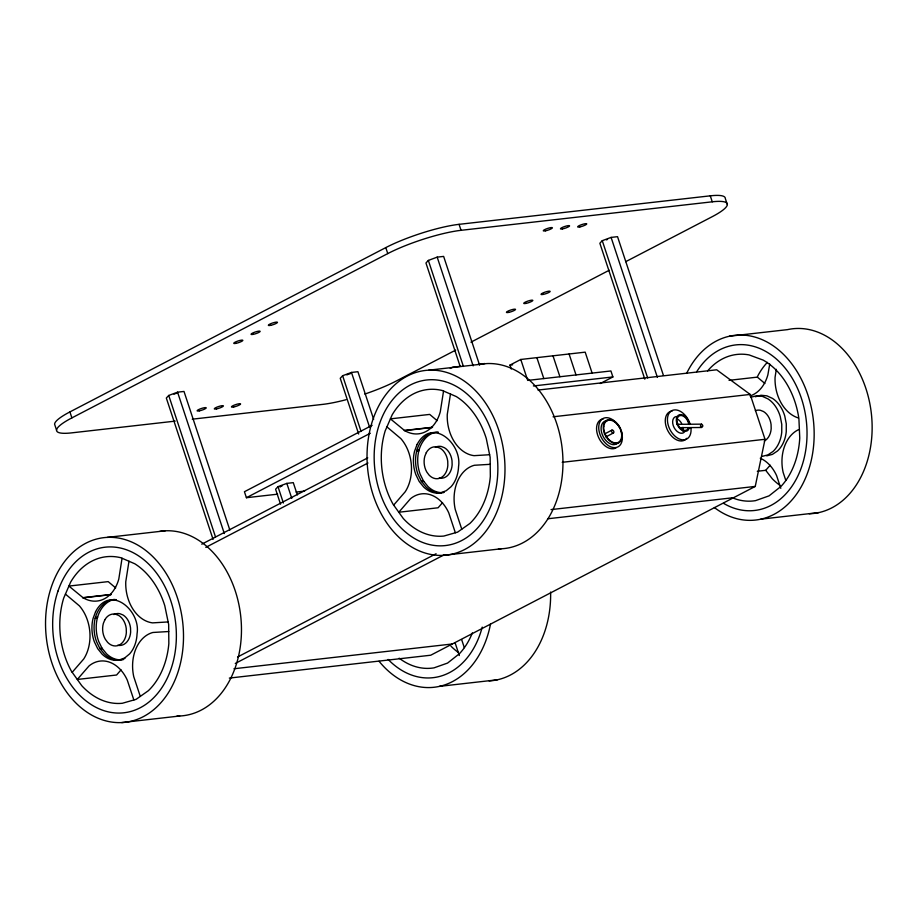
<?xml version="1.0" encoding="UTF-8"?>
<svg xmlns="http://www.w3.org/2000/svg" width="918" height="918" viewBox="0 0 918 918"><rect width="100%" height="100%" fill="white"/><g stroke="black" fill="none" stroke-linecap="round" stroke-linejoin="round"><path stroke-width="1.38" d="M769.732 364.067L767.896 374.739A36.984 27.311 83.5 0 1 750.017 395.945M776.307 369.323L775.056 377.378A37.282 27.529 83.5 0 0 798.316 417.942M122.048 558.247L118.801 579.029A36.984 27.311 83.5 0 1 82.976 597.652L68.919 586.074L108.209 581.622L115.668 587.91M128.979 561.254L134.785 563.767A73.704 54.426 83.5 0 1 164.781 605.696L168.66 624.47L168.843 643.621A73.704 54.426 83.5 0 1 148.383 690.692L136.105 699.344L122.358 703.268A73.704 54.426 83.5 0 1 81.771 685.7L71.535 671.402A73.704 54.426 83.5 0 1 63.686 598.123L70.663 582.058A73.704 54.426 83.5 0 1 120.935 557.765L128.979 561.254L125.766 581.725A36.972 27.299 83.5 0 0 152.56 622.874L168.132 621.934M443.543 391.034L440.284 411.815A36.984 27.311 83.5 0 1 404.459 430.439L390.414 418.86L429.704 414.408L437.163 420.685M450.463 394.04L456.269 396.553A73.704 54.426 83.5 0 1 486.265 438.471L490.143 457.256L490.338 476.408A73.704 54.426 83.5 0 1 469.867 523.478L457.6 532.13L443.853 536.055A73.704 54.426 83.5 0 1 403.266 518.486L393.03 504.189A73.704 54.426 83.5 0 1 385.181 430.898L392.158 414.844A73.704 54.426 83.5 0 1 442.43 390.552L450.463 394.04L447.261 414.511A36.972 27.299 83.5 0 0 474.055 455.661L489.627 454.72M229.339 678.081L430.714 655.222L755.25 486.425L765.015 439.286L750.178 394.43L716.683 369.793L537.994 390.07M120.155 659.985A30.443 22.48 83.5 0 1 104.319 653.972L99.832 648.406L96.505 641.579A30.443 22.48 83.5 0 1 95.174 618.353C97.503 608.749 105.432 598.628 116.253 599.638M123.46 659.56A30.443 22.48 83.5 0 1 106.465 653.731L101.978 648.165L98.651 641.338A30.443 22.48 83.5 0 1 97.319 618.101C99.534 609.678 105.214 601.451 114.142 599.431M441.65 492.771A30.443 22.48 83.5 0 1 425.803 486.758L421.328 481.193L417.988 474.365A30.443 22.48 83.5 0 1 416.669 451.14C418.998 441.535 426.927 431.414 437.748 432.412M443.796 492.518A30.443 22.48 83.5 0 1 427.949 486.517L423.473 480.952L420.134 474.124A30.443 22.48 83.5 0 1 418.815 450.887C421.121 441.81 428.213 431.976 438.471 432.194M729.053 380.339L757.339 377.126L757.855 375.795A73.704 54.426 83.5 0 1 767.333 362.369M72.189 672.309L83.722 658.986A37.282 27.529 83.5 0 0 79.407 605.869L65.43 594.095M121.027 669.888L116.597 675.005L77.307 679.458L89.012 665.952A36.536 26.978 83.5 0 1 127.292 680.146L133.856 699.986M393.673 505.095L405.217 491.773A37.282 27.529 83.5 0 0 400.891 438.655L386.926 426.881M442.522 502.674L438.081 507.78L398.791 512.244L410.495 498.738A36.536 26.978 83.5 0 1 448.787 512.933L455.351 532.773M757.293 471.267L765.715 470.314L770.179 465.231M229.856 530.099L184.002 391.447L177.564 392.17L168.728 395.463L166.319 398.022L213.079 539.394M479.598 365.157L443.635 256.409L437.186 257.132L428.35 260.425L425.952 262.984L460.113 366.293M373.649 419.285L357.917 371.71L351.479 372.433L342.632 375.726L340.234 378.285L358.663 434.019M297.329 494.882L293.278 482.65L286.841 483.384L277.993 486.666L275.595 489.225L280.541 504.177M663.404 375.324L617.539 236.672L611.101 237.406L602.265 240.688L599.856 243.247L644.815 379.18M56.572 430.198L54.598 424.219A54.472 10.018 -18.3 0 1 69.917 411.907L385.789 247.608A54.472 10.018 -18.3 0 1 459.069 224.336L710.28 195.832A54.472 10.018 -18.3 0 1 725.312 198.506L727.297 204.484M175.212 421.121L71.615 432.871A54.472 10.018 -18.3 0 1 71.891 417.885L387.763 253.597A54.472 10.018 -18.3 0 1 461.043 230.315L712.253 201.811A54.472 10.018 -18.3 0 1 711.978 216.809L625.709 261.676M455.718 350.091L396.106 381.096A54.472 10.018 -18.3 0 1 364.813 394.063M470.945 342.173L609.219 270.248M450.268 368.451L452.677 367.2L460.733 366.282M372.134 425.309L244.429 491.727L246.414 497.705L277.638 494.171M246.414 497.705L370.321 433.262M511.257 369.025L509.96 365.1L520.781 359.466L585.191 352.156L592.121 373.098M201.776 544.179L367.751 457.864M205.793 547.357L367.969 463.005M600.246 383.517L612.891 376.942L610.918 370.964L527.701 380.408L520.781 359.466M604.331 434.088L611.95 430.129M605.846 436.922L613.453 432.952M237.601 656.99L436.096 553.749M235.283 663.45L444.335 554.724M442.809 492.587L444.094 492.025M121.314 659.801L124.871 658.424M701.559 424.15C697.542 428.201 705.965 427.432 701.559 424.15L676.991 424.323L677.599 424.483M750.798 397.253L756.501 395.773L762.41 396.358L768.091 398.963A30.443 22.48 83.5 0 1 780.266 416.554L781.769 424.346L781.746 432.24A30.443 22.48 83.5 0 1 773.025 451.449L767.896 454.903L762.192 456.384M755.307 396.748L761.011 395.256L766.909 395.842L772.6 398.458A30.443 22.48 83.5 0 1 784.775 416.049L786.278 423.829L786.256 431.735A30.443 22.48 83.5 0 1 777.535 450.945L772.405 454.387L766.702 455.867M607.188 420.662L605.019 421.11A12.818 8.319 62.5 0 0 602.208 434.375A12.818 8.319 62.5 0 0 613.89 444.668L616.07 444.22A12.818 8.319 62.5 0 0 617.86 442.992M478.175 364.308L484.888 363.539M428.763 370.172L486.735 363.585A92.936 68.62 83.5 0 1 562.711 454.697A92.936 68.62 83.5 0 1 498.451 548.849M729.523 336.206L787.495 329.631A92.936 68.62 83.5 0 1 871.274 412.825A92.936 68.62 83.5 0 1 809.206 513.759M509.96 365.1L512.646 364.79M192.252 419.182L322.815 404.368A54.472 10.018 -18.3 0 0 345.994 399.732M533.404 385.962L612.891 376.942M404.459 430.439L432.527 427.26M404.379 430.634L432.447 427.455M553.061 416.795L750.178 394.43M417.013 450.199L419.159 449.946M416.669 451.14L418.815 450.887M296.089 492.071L304.615 491.107M562.218 462.305L765.015 439.286M421.328 481.193L423.473 480.952M421.637 481.583L423.783 481.342M107.28 537.386L165.251 530.799M551.041 509.605L755.25 486.425M547.839 518.762L733.608 497.682M760.838 519.163L818.81 512.588M443.233 555.367A92.936 68.62 83.5 0 0 491.796 413.57A92.936 68.62 83.5 0 0 372.972 419.365A92.936 68.62 83.5 0 0 443.233 555.367L501.194 548.792M82.976 597.652L111.044 594.474M82.884 597.847L110.952 594.669M95.518 617.412L97.664 617.16M95.174 618.353L97.319 618.101M99.832 648.406L101.978 648.165M100.142 648.796L102.288 648.556M233.964 668.752L452.356 643.977M439.343 686.377L497.315 679.802M121.738 722.581A92.936 68.62 83.5 0 0 170.312 580.784A92.936 68.62 83.5 0 0 51.477 586.579A92.936 68.62 83.5 0 0 121.738 722.581L179.71 716.006M490.212 464.313L474.376 465.265A36.812 27.184 83.5 0 0 455.248 509.479L461.765 529.193M168.728 631.527L152.881 632.479A36.812 27.184 83.5 0 0 133.753 676.692L140.282 696.406M680.467 427.65L701.754 427.501M757.339 377.126L764.889 383.472M765.715 470.314L772.463 478.966A73.704 54.426 83.5 0 0 779.715 485.197M710.28 195.832L712.253 201.811M785.797 480.401L783.134 472.357A36.536 26.978 83.5 0 1 798.717 429.578M780.805 488.319L776.617 475.65A36.812 27.184 83.5 0 0 760.265 458.231M611.101 237.406L657.403 377.413M602.265 240.688L647.672 377.986M569.091 353.981L576.011 374.923M552.992 355.817L559.911 376.747M536.881 357.641L543.812 378.572M459.069 224.336L461.043 230.315M437.186 257.132L473.149 365.88M428.35 260.425L463.418 366.454M385.789 247.608L387.763 253.597M461.639 639.571L464.301 647.615M455.121 642.864L459.321 655.532M351.479 372.433L369.461 426.813M342.632 375.726L361.072 431.46M286.841 483.384L291.786 498.336M277.993 486.666L283.387 502.984M177.564 392.17L224.313 533.542M168.728 395.463L215.478 536.835M69.917 411.907L71.891 417.885M615.932 447.927A16.019 10.396 62.5 0 1 598.375 436.957A16.019 10.396 62.5 0 1 603.436 418.837M686.733 438.334A16.019 10.396 62.5 0 1 667.994 431.047A16.019 10.396 62.5 0 1 672.137 411.046M621.279 431.449A16.019 10.396 62.5 0 1 610.481 446.733A16.019 10.396 62.5 0 1 599.856 421.993A16.019 10.396 62.5 0 1 619.627 427.616M676.864 424.346A1.79 1.159 62.5 0 1 677.209 424.483M677.622 419.216A8.01 5.198 62.5 0 1 681.626 423.473M682.912 427.34A8.01 5.198 62.5 0 1 682.625 430.852M689.131 428.396A8.973 5.818 62.5 0 1 678.643 427.111A8.973 5.818 62.5 0 1 679.641 414.672A8.973 5.818 62.5 0 1 689.452 424.472M688.466 427.811A8.01 5.198 62.5 0 1 679.102 426.675A8.01 5.198 62.5 0 1 679.997 415.567A8.01 5.198 62.5 0 1 688.752 424.311M684.656 431.781A8.973 5.818 62.5 0 1 674.156 427.696A8.973 5.818 62.5 0 1 676.474 416.497M690.898 427.57A16.019 10.396 62.5 0 1 676.13 437.106A16.019 10.396 62.5 0 1 670.232 411.838A16.019 10.396 62.5 0 1 689.98 423.657M435.35 447.33A16.019 11.831 83.5 0 1 441.42 446.515L444.45 447.732A16.019 11.831 83.5 0 1 452.023 460.721L452.138 464.887A16.019 11.831 83.5 0 1 439.171 478.048M399.181 658.183A73.704 54.426 83.5 0 0 434.019 667.856L447.571 663.071L459.505 653.639A73.704 54.426 83.5 0 0 472.357 632.904M458.231 652.411A73.704 54.426 83.5 0 1 450.967 646.18M482.214 627.109A83.32 61.529 83.5 0 1 388.142 659.434M550.616 592.064A92.936 68.62 83.5 0 1 489.11 680.915M490.556 623.838A92.936 68.62 83.5 0 1 379.042 661.247M755.365 410.69A16.019 11.831 83.5 0 1 760.471 410.312L763.501 411.528A16.019 11.831 83.5 0 1 771.074 424.518L771.189 428.683A16.019 11.831 83.5 0 1 764.292 441.03M696.647 371.824A83.32 61.529 83.5 0 1 778.235 360.694A83.32 61.529 83.5 0 1 800.622 469.557A83.32 61.529 83.5 0 1 723.694 503.42M732.243 497.728A73.704 54.426 83.5 0 0 755.514 500.643L769.066 495.858L780.989 486.425A73.704 54.426 83.5 0 0 799.75 437.989L798.912 418.803A73.704 54.426 83.5 0 0 763.099 360.074L749.099 354.922A73.704 54.426 83.5 0 0 707.606 370.918M686.595 373.442A92.936 68.62 83.5 0 1 779.772 350.906A92.936 68.62 83.5 0 1 805.912 477.153A92.936 68.62 83.5 0 1 714.353 507.539M113.855 614.544A16.019 11.831 83.5 0 1 115.817 613.798M116.827 613.603A16.019 11.831 83.5 0 1 119.925 613.729L122.955 614.945A16.019 11.831 83.5 0 1 130.528 627.935L130.643 632.1A16.019 11.831 83.5 0 1 117.676 645.262M159.766 531.373A92.936 68.62 83.5 0 1 240.929 618.193A92.936 68.62 83.5 0 1 176.956 716.063M606.431 239.873A4.808 0.884 -18.3 0 1 607.532 239.437M173.995 394.201A4.808 0.884 -18.3 0 1 175.177 393.799M176.359 393.455A4.808 0.884 -18.3 0 1 177.461 393.191M346.809 374.911A4.808 0.884 -18.3 0 1 347.911 374.464M349.092 374.062A4.808 0.884 -18.3 0 1 350.274 373.718M280.024 487.102A4.808 0.884 -18.3 0 1 280.483 486.724M281.218 486.299A4.808 0.884 -18.3 0 1 282.17 485.851M95.575 611.698L93.028 618.594A30.443 22.48 83.5 0 0 94.359 641.82L97.687 648.659L102.162 654.213A30.443 22.48 83.5 0 0 119.168 660.042L124.733 657.931L129.599 653.914A30.443 22.48 83.5 0 0 137.069 633.707C141.016 610.608 110.08 583.917 95.575 611.698M417.07 444.484L414.511 451.381A30.443 22.48 83.5 0 0 415.843 474.606L419.182 481.445L423.657 486.999A30.443 22.48 83.5 0 0 440.663 492.828L446.228 490.717L451.094 486.701A30.443 22.48 83.5 0 0 458.564 466.493C462.156 443.383 431.85 416.669 417.07 444.484M104.813 619.845L103.367 623.391A16.019 11.831 83.5 0 0 105.34 639.284L107.613 642.336A16.019 11.831 83.5 0 0 126.351 632.582L126.236 628.417A16.019 11.831 83.5 0 0 118.663 615.427L115.634 614.222A16.019 11.831 83.5 0 0 104.813 619.845M426.308 452.631L424.85 456.177A16.019 11.831 83.5 0 0 426.824 472.07L429.108 475.122A16.019 11.831 83.5 0 0 447.835 465.369L447.732 461.203A16.019 11.831 83.5 0 0 440.147 448.214L437.129 447.009A16.019 11.831 83.5 0 0 426.308 452.631M609.357 419.537L607.177 419.985A12.818 8.319 62.5 0 0 604.377 433.25A12.818 8.319 62.5 0 0 616.058 443.543L618.227 443.096A12.818 8.319 62.5 0 0 621.027 429.831A12.818 8.319 62.5 0 0 609.357 419.537M611.526 430.898A1.606 1.044 62.5 0 0 613.201 433.044A1.606 1.044 62.5 0 0 613.385 430.691A1.606 1.044 62.5 0 0 611.526 430.898M603.757 426.652A12.175 7.895 62.5 0 0 616.448 442.912A12.175 7.895 62.5 0 0 617.894 425.068A12.175 7.895 62.5 0 0 603.757 426.652M379.49 423.852A83.32 61.529 83.5 0 0 442.476 545.797A83.32 61.529 83.5 0 0 486.024 418.665A83.32 61.529 83.5 0 0 379.49 423.852M57.995 591.066A83.32 61.529 83.5 0 0 120.992 713.011A83.32 61.529 83.5 0 0 164.54 585.879A83.32 61.529 83.5 0 0 57.995 591.066M270.603 325.351A4.808 0.884 -18.3 0 0 277.477 322.367A4.808 0.884 -18.3 0 0 270.626 323.733A4.808 0.884 -18.3 0 0 270.603 325.351M216.545 408.9A4.808 0.884 -18.3 0 0 223.418 405.917A4.808 0.884 -18.3 0 0 216.579 407.282A4.808 0.884 -18.3 0 0 216.545 408.9M562.401 228.915A4.808 0.884 -18.3 0 0 569.573 225.943A4.808 0.884 -18.3 0 0 563.067 227.102A4.808 0.884 -18.3 0 0 562.401 228.915M525.968 303.41A4.808 0.884 -18.3 0 0 532.842 300.427A4.808 0.884 -18.3 0 0 526.003 301.793A4.808 0.884 -18.3 0 0 525.968 303.41M253.288 334.347A4.808 0.884 -18.3 0 0 260.161 331.364A4.808 0.884 -18.3 0 0 253.322 332.729A4.808 0.884 -18.3 0 0 253.288 334.347M508.664 312.407A4.808 0.884 -18.3 0 0 515.537 309.423A4.808 0.884 -18.3 0 0 508.698 310.789A4.808 0.884 -18.3 0 0 508.664 312.407M543.284 294.403A4.808 0.884 -18.3 0 0 550.157 291.419A4.808 0.884 -18.3 0 0 543.307 292.785A4.808 0.884 -18.3 0 0 543.284 294.403M235.983 343.355A4.808 0.884 -18.3 0 0 242.857 340.371A4.808 0.884 -18.3 0 0 236.018 341.737A4.808 0.884 -18.3 0 0 235.983 343.355M233.723 406.961A4.808 0.884 -18.3 0 0 240.596 403.966A4.808 0.884 -18.3 0 0 233.757 405.331A4.808 0.884 -18.3 0 0 233.723 406.961M199.367 410.851A4.808 0.884 -18.3 0 0 206.24 407.867A4.808 0.884 -18.3 0 0 199.401 409.233A4.808 0.884 -18.3 0 0 199.367 410.851M545.533 230.808A4.808 0.884 -18.3 0 0 552.406 227.813A4.808 0.884 -18.3 0 0 545.567 229.19A4.808 0.884 -18.3 0 0 545.533 230.808M579.889 226.907A4.808 0.884 -18.3 0 0 586.763 223.923A4.808 0.884 -18.3 0 0 579.924 225.289A4.808 0.884 -18.3 0 0 579.889 226.907"/></g></svg>
